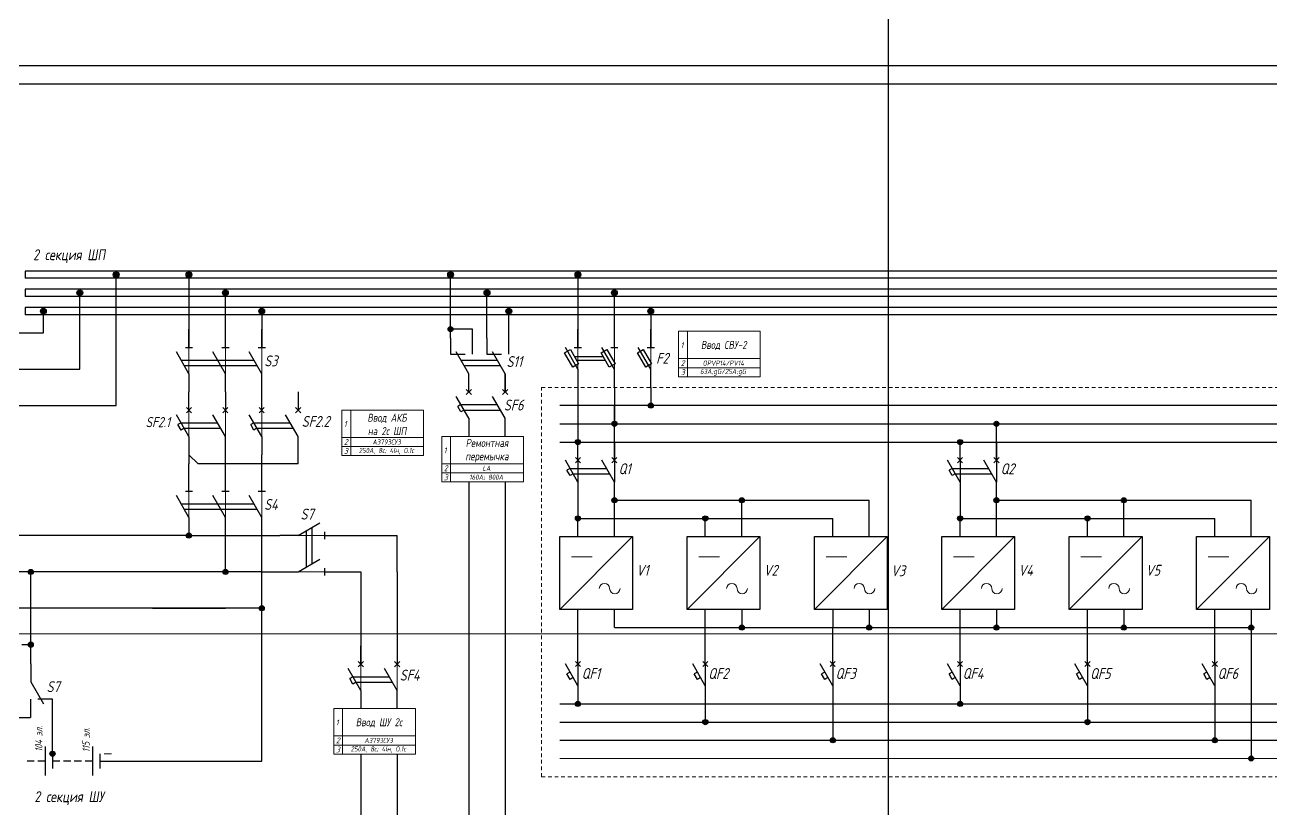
# Model space of a CAD drawing. Header units: millimetres. Extents: x 9 to 5215, y -207 to 4633.
# Drawn here: x 4740.2 to 4997, y 4176.9 to 4338.6 of the extents above; entities that cross this region are included whole.
import ezdxf
from ezdxf.enums import TextEntityAlignment as Align

# ---------------------------------------------------------------- set-up
doc = ezdxf.new("R2010")
doc.units = ezdxf.units.MM
doc.linetypes.add('JIS_02_0.7', pattern=[1.35, 0.75, -0.6])
doc.layers.add('Разрывы', color=10, linetype='Continuous')
doc.layers.add('Рамка', color=1, linetype='Continuous', plot=False)
doc.styles.add('eskdw', font='GOST_ANT.TTF', dxfattribs={"oblique": 10})
doc.styles.get("Standard").update_dxf_attribs({"font": 'GOST_ANT.TTF', "oblique": 10, "height": 2.5})
doc.styles.add('Гост', font='GOST_ANT.TTF', dxfattribs={"oblique": 10, "height": 1.4})

msp = doc.modelspace()

# ---------------------------------------------------------------- hatches: boundary and pattern name
for points in [[(4759.6, 4287.07, 1), (4758.4, 4287.07, 1)], [(4774.6, 4287.07, 1), (4773.4, 4287.07, 1)], [(4828.52, 4287.07, 1), (4827.32, 4287.07, 1)], [(4854.77, 4287.07, 1), (4853.57, 4287.07, 1)], [(4752.1, 4283.32, 1), (4750.9, 4283.32, 1)], [(4782.1, 4283.32, 1), (4780.9, 4283.32, 1)], [(4836.02, 4283.32, 1), (4834.82, 4283.32, 1)], [(4862.27, 4283.32, 1), (4861.07, 4283.32, 1)], [(4744.6, 4279.57, 1), (4743.4, 4279.57, 1)], [(4789.6, 4279.57, 1), (4788.4, 4279.57, 1)], [(4840.52, 4279.57, 1), (4839.32, 4279.57, 1)], [(4869.77, 4279.57, 1), (4868.57, 4279.57, 1)], [(4828.44, 4275.84, 1), (4827.39, 4275.84, 1)], [(4828.44, 4275.84, 1), (4827.39, 4275.84, 1)], [(4828.44, 4275.84, 1), (4827.39, 4275.84, 1)], [(4869.69, 4260.08, 1), (4868.64, 4260.08, 1)], [(4869.69, 4260.08, 1), (4868.64, 4260.08, 1)], [(4869.69, 4260.08, 1), (4868.64, 4260.08, 1)], [(4862.19, 4256.33, 1), (4861.14, 4256.33, 1)], [(4862.19, 4256.33, 1), (4861.14, 4256.33, 1)], [(4862.19, 4256.33, 1), (4861.14, 4256.33, 1)], [(4940.94, 4256.32, 1), (4939.89, 4256.32, 1)], [(4940.94, 4256.32, 1), (4939.89, 4256.32, 1)], [(4940.94, 4256.32, 1), (4939.89, 4256.32, 1)], [(4854.69, 4252.57, 1), (4853.64, 4252.57, 1)], [(4854.69, 4252.57, 1), (4853.64, 4252.57, 1)], [(4854.69, 4252.57, 1), (4853.64, 4252.57, 1)], [(4933.44, 4252.57, 1), (4932.39, 4252.57, 1)], [(4933.44, 4252.57, 1), (4932.39, 4252.57, 1)], [(4933.44, 4252.57, 1), (4932.39, 4252.57, 1)], [(4862.19, 4240.57, 1), (4861.14, 4240.57, 1)], [(4862.19, 4240.57, 1), (4861.14, 4240.57, 1)], [(4862.19, 4240.57, 1), (4861.14, 4240.57, 1)], [(4888.44, 4240.57, 1), (4887.39, 4240.57, 1)], [(4888.44, 4240.57, 1), (4887.39, 4240.57, 1)], [(4888.44, 4240.57, 1), (4887.39, 4240.57, 1)], [(4940.94, 4240.57, 1), (4939.89, 4240.57, 1)], [(4940.94, 4240.57, 1), (4939.89, 4240.57, 1)], [(4940.94, 4240.57, 1), (4939.89, 4240.57, 1)], [(4967.19, 4240.57, 1), (4966.14, 4240.57, 1)], [(4967.19, 4240.57, 1), (4966.14, 4240.57, 1)], [(4967.19, 4240.57, 1), (4966.14, 4240.57, 1)], [(4854.69, 4236.82, 1), (4853.64, 4236.82, 1)], [(4854.69, 4236.82, 1), (4853.64, 4236.82, 1)], [(4854.69, 4236.82, 1), (4853.64, 4236.82, 1)], [(4880.94, 4236.82, 1), (4879.89, 4236.82, 1)], [(4880.94, 4236.82, 1), (4879.89, 4236.82, 1)], [(4880.94, 4236.82, 1), (4879.89, 4236.82, 1)], [(4933.44, 4236.82, 1), (4932.39, 4236.82, 1)], [(4933.44, 4236.82, 1), (4932.39, 4236.82, 1)], [(4933.44, 4236.82, 1), (4932.39, 4236.82, 1)], [(4959.69, 4236.82, 1), (4958.64, 4236.82, 1)], [(4959.69, 4236.82, 1), (4958.64, 4236.82, 1)], [(4959.69, 4236.82, 1), (4958.64, 4236.82, 1)], [(4774.52, 4233.29, 1), (4773.47, 4233.29, 1)], [(4774.52, 4233.29, 1), (4773.47, 4233.29, 1)], [(4774.52, 4233.29, 1), (4773.47, 4233.29, 1)], [(4741.92, 4225.79, 1), (4740.87, 4225.79, 1)], [(4741.92, 4225.79, 1), (4740.87, 4225.79, 1)], [(4741.92, 4225.79, 1), (4740.87, 4225.79, 1)], [(4782.02, 4225.79, 1), (4780.97, 4225.79, 1)], [(4782.02, 4225.79, 1), (4780.97, 4225.79, 1)], [(4782.02, 4225.79, 1), (4780.97, 4225.79, 1)], [(4789.52, 4218.29, 1), (4788.47, 4218.29, 1)], [(4789.52, 4218.29, 1), (4788.47, 4218.29, 1)], [(4789.52, 4218.29, 1), (4788.47, 4218.29, 1)], [(4888.44, 4214.32, 1), (4887.39, 4214.32, 1)], [(4888.44, 4214.32, 1), (4887.39, 4214.32, 1)], [(4888.44, 4214.32, 1), (4887.39, 4214.32, 1)], [(4914.69, 4214.32, 1), (4913.64, 4214.32, 1)], [(4914.69, 4214.32, 1), (4913.64, 4214.32, 1)], [(4914.69, 4214.32, 1), (4913.64, 4214.32, 1)], [(4940.94, 4214.32, 1), (4939.89, 4214.32, 1)], [(4940.94, 4214.32, 1), (4939.89, 4214.32, 1)], [(4940.94, 4214.32, 1), (4939.89, 4214.32, 1)], [(4967.19, 4214.32, 1), (4966.14, 4214.32, 1)], [(4967.19, 4214.32, 1), (4966.14, 4214.32, 1)], [(4967.19, 4214.32, 1), (4966.14, 4214.32, 1)], [(4993.44, 4214.32, 1), (4992.39, 4214.32, 1)], [(4993.44, 4214.32, 1), (4992.39, 4214.32, 1)], [(4993.44, 4214.32, 1), (4992.39, 4214.32, 1)], [(4741.92, 4210.79, 1), (4740.87, 4210.79, 1)], [(4741.92, 4210.79, 1), (4740.87, 4210.79, 1)], [(4741.92, 4210.79, 1), (4740.87, 4210.79, 1)], [(4854.69, 4198.57, 1), (4853.64, 4198.57, 1)], [(4854.69, 4198.57, 1), (4853.64, 4198.57, 1)], [(4854.69, 4198.57, 1), (4853.64, 4198.57, 1)], [(4933.44, 4198.57, 1), (4932.39, 4198.57, 1)], [(4933.44, 4198.57, 1), (4932.39, 4198.57, 1)], [(4933.44, 4198.57, 1), (4932.39, 4198.57, 1)], [(4880.94, 4194.82, 1), (4879.89, 4194.82, 1)], [(4880.94, 4194.82, 1), (4879.89, 4194.82, 1)], [(4880.94, 4194.82, 1), (4879.89, 4194.82, 1)], [(4959.69, 4194.82, 1), (4958.64, 4194.82, 1)], [(4959.69, 4194.82, 1), (4958.64, 4194.82, 1)], [(4959.69, 4194.82, 1), (4958.64, 4194.82, 1)], [(4907.19, 4191.07, 1), (4906.14, 4191.07, 1)], [(4907.19, 4191.07, 1), (4906.14, 4191.07, 1)], [(4907.19, 4191.07, 1), (4906.14, 4191.07, 1)], [(4985.94, 4191.07, 1), (4984.89, 4191.07, 1)], [(4985.94, 4191.07, 1), (4984.89, 4191.07, 1)], [(4985.94, 4191.07, 1), (4984.89, 4191.07, 1)], [(4746.4, 4188.29, 1), (4745.35, 4188.29, 1)], [(4746.4, 4188.29, 1), (4745.35, 4188.29, 1)], [(4746.4, 4188.29, 1), (4745.35, 4188.29, 1)], [(4993.44, 4187.32, 1), (4992.39, 4187.32, 1)], [(4993.44, 4187.32, 1), (4992.39, 4187.32, 1)], [(4993.44, 4187.32, 1), (4992.39, 4187.32, 1)]]:
    msp.add_hatch(color=256).paths.add_polyline_path(points)

# ---------------------------------------------------------------- linework, layer by layer
for p, q in [((4240.68, 4330.17), (5215.18, 4330.17)), ((4255.68, 4326.42), (5211.43, 4326.42)), ((4740.25, 4287.82), (4740.25, 4286.32)), ((5201, 4287.82), (4740.25, 4287.82)), ((4759, 4260.07), (4759, 4287.07)), ((4774, 4287.07), (4774, 4272.07)), ((4827.92, 4273.96), (4827.92, 4287.07)), ((4854.17, 4287.07), (4854.17, 4272.07)), ((5201, 4286.32), (4740.25, 4286.32)), ((4740.25, 4284.07), (4740.25, 4282.57)), ((5201, 4284.07), (4740.25, 4284.07)), ((5201, 4282.57), (4740.25, 4282.57)), ((4751.5, 4267.57), (4751.5, 4283.32)), ((4781.5, 4275.82), (4781.5, 4283.32)), ((4835.42, 4273.96), (4835.42, 4283.32)), ((4861.67, 4275.82), (4861.67, 4283.32)), ((4740.25, 4280.32), (4740.25, 4278.82)), ((5201, 4280.32), (4740.25, 4280.32)), ((5201, 4278.82), (4740.25, 4278.82)), ((4744, 4275.07), (4744, 4279.57)), ((4789, 4279.57), (4789, 4272.07)), ((4839.92, 4273.96), (4839.92, 4279.57)), ((4869.17, 4279.57), (4869.17, 4272.07)), ((4735.84, 4275.07), (4744, 4275.07)), ((4774, 4272.07), (4774, 4275.82)), ((4781.5, 4272.07), (4781.5, 4275.82)), ((4781.5, 4272.07), (4781.5, 4275.82)), ((4789, 4272.07), (4789, 4275.82)), ((4789, 4272.07), (4789, 4275.82)), ((4832.42, 4275.84), (4827.92, 4275.84)), ((4827.92, 4273.96), (4827.92, 4270.69)), ((4832.42, 4273.96), (4832.42, 4275.84)), ((4832.42, 4270.69), (4832.42, 4273.96)), ((4835.42, 4273.96), (4835.42, 4270.69)), ((4839.92, 4270.69), (4839.92, 4273.96)), ((4854.17, 4272.07), (4854.17, 4275.82)), ((4861.67, 4272.07), (4861.67, 4275.82)), ((4861.67, 4272.07), (4861.67, 4275.82)), ((4869.17, 4272.07), (4869.17, 4275.82)), ((4869.17, 4272.07), (4869.17, 4275.82)), ((4774, 4266.64), (4771.4, 4271.14)), ((4773.25, 4272.07), (4774.75, 4272.07)), ((4781.5, 4266.64), (4778.9, 4271.14)), ((4780.75, 4272.07), (4782.25, 4272.07)), ((4789, 4266.64), (4786.4, 4271.14)), ((4788.25, 4272.07), (4789.75, 4272.07)), ((4831.67, 4266.64), (4829.07, 4271.14)), ((4839.17, 4266.64), (4836.57, 4271.14)), ((4851.42, 4270.95), (4852.6, 4271.64)), ((4854.17, 4267.57), (4851.57, 4272.07)), ((4852.6, 4271.64), (4854.31, 4268.68)), ((4853.42, 4272.07), (4854.92, 4272.07)), ((4858.92, 4270.95), (4860.1, 4271.64)), ((4861.67, 4267.57), (4859.07, 4272.07)), ((4860.1, 4271.64), (4861.81, 4268.68)), ((4860.92, 4272.07), (4862.42, 4272.07)), ((4866.42, 4270.95), (4867.6, 4271.64)), ((4869.17, 4267.57), (4866.57, 4272.07)), ((4867.6, 4271.64), (4869.31, 4268.68)), ((4868.42, 4272.07), (4869.92, 4272.07)), ((4772.37, 4269.45), (4787.37, 4269.45)), ((4779.55, 4270.02), (4779.55, 4270.02)), ((4827.92, 4270.69), (4830.92, 4270.69)), ((4830.04, 4269.45), (4837.54, 4269.45)), ((4835.42, 4270.69), (4838.42, 4270.69)), ((4853.13, 4268), (4851.42, 4270.95)), ((4854.31, 4268.68), (4853.13, 4268)), ((4853.44, 4270.19), (4859.36, 4270.19)), ((4853.87, 4269.44), (4859.79, 4269.44)), ((4860.63, 4268), (4858.92, 4270.95)), ((4859.72, 4270.94), (4859.72, 4270.94)), ((4861.81, 4268.68), (4860.63, 4268)), ((4868.13, 4268), (4866.42, 4270.95)), ((4869.31, 4268.68), (4868.13, 4268)), ((4735.84, 4267.57), (4751.5, 4267.57)), ((4773.02, 4268.33), (4788.02, 4268.33)), ((4774, 4266.64), (4774, 4262.89)), ((4781.5, 4262.89), (4781.5, 4266.64)), ((4789, 4262.89), (4789, 4266.64)), ((4830.69, 4268.33), (4838.19, 4268.33)), ((4831.67, 4262.89), (4831.67, 4266.64)), ((4831.67, 4262.89), (4831.67, 4266.64)), ((4839.17, 4266.64), (4839.17, 4262.89)), ((4839.17, 4262.89), (4839.17, 4266.64)), ((4854.17, 4267.57), (4854.17, 4263.82)), ((4861.67, 4263.82), (4861.67, 4267.57)), ((4869.17, 4263.82), (4869.17, 4267.57)), ((4831.14, 4262.36), (4832.2, 4263.42)), ((4832.2, 4262.36), (4831.14, 4263.42)), ((4838.64, 4262.36), (4839.7, 4263.42)), ((4839.7, 4262.36), (4838.64, 4263.42)), ((4854.17, 4263.82), (4854.17, 4252.57)), ((4861.67, 4263.82), (4861.67, 4256.32)), ((4869.17, 4263.82), (4869.17, 4260.07)), ((4774, 4259.14), (4774, 4262.89)), ((4781.5, 4262.89), (4781.5, 4259.14)), ((4789, 4259.14), (4789, 4262.89)), ((4796.5, 4262.89), (4796.5, 4259.14)), ((4831.67, 4257.46), (4829.07, 4261.96)), ((4839.17, 4257.46), (4836.57, 4261.96)), ((4837.22, 4260.84), (4837.22, 4260.84)), ((4735.84, 4260.07), (4759, 4260.07)), ((4774, 4253.71), (4771.4, 4258.21)), ((4773.47, 4258.61), (4774.53, 4259.67)), ((4774.53, 4258.61), (4773.47, 4259.67)), ((4781.5, 4253.71), (4778.9, 4258.21)), ((4780.97, 4258.61), (4782.03, 4259.67)), ((4782.03, 4258.61), (4780.97, 4259.67)), ((4789, 4253.71), (4786.4, 4258.21)), ((4788.47, 4258.61), (4789.53, 4259.67)), ((4789.53, 4258.61), (4788.47, 4259.67)), ((4796.5, 4253.71), (4793.9, 4258.21)), ((4795.97, 4258.61), (4797.03, 4259.67)), ((4797.03, 4258.61), (4795.97, 4259.67)), ((4830.04, 4260.28), (4829.39, 4259.9)), ((4830.04, 4258.78), (4829.39, 4259.9)), ((4830.04, 4260.28), (4837.54, 4260.28)), ((4830.69, 4259.15), (4830.04, 4258.78)), ((4830.69, 4259.15), (4838.19, 4259.15)), ((5105.42, 4260.07), (4850.42, 4260.07)), ((4861.67, 4252.57), (4861.67, 4260.07)), ((4772.37, 4256.53), (4771.72, 4256.15)), ((4772.37, 4255.03), (4771.72, 4256.15)), ((4772.37, 4256.53), (4779.87, 4256.53)), ((4779.55, 4257.09), (4779.55, 4257.09)), ((4787.37, 4256.53), (4786.72, 4256.15)), ((4787.37, 4255.03), (4786.72, 4256.15)), ((4787.37, 4256.53), (4794.87, 4256.53)), ((4794.55, 4257.09), (4794.55, 4257.09)), ((4831.67, 4257.46), (4831.67, 4253.71)), ((4839.17, 4253.71), (4839.17, 4257.46)), ((4850.42, 4256.32), (5097.92, 4256.32)), ((4940.42, 4252.57), (4940.42, 4256.32)), ((4773.02, 4255.4), (4772.37, 4255.03)), ((4773.02, 4255.4), (4780.52, 4255.4)), ((4774, 4253.71), (4774, 4248.09)), ((4781.5, 4249.96), (4781.5, 4253.71)), ((4788.02, 4255.4), (4787.37, 4255.03)), ((4788.02, 4255.4), (4795.52, 4255.4)), ((4789, 4253.71), (4789, 4249.96)), ((4796.5, 4248.09), (4796.5, 4253.71)), ((4850.42, 4252.57), (5007.92, 4252.57)), ((4854.17, 4248.82), (4854.17, 4252.57)), ((4854.17, 4248.82), (4854.17, 4252.57)), ((4861.67, 4252.57), (4861.67, 4248.82)), ((4861.67, 4248.82), (4861.67, 4252.57)), ((4932.92, 4248.82), (4932.92, 4252.57)), ((4932.92, 4248.82), (4932.92, 4252.57)), ((4940.42, 4252.57), (4940.42, 4248.82)), ((4940.42, 4248.82), (4940.42, 4252.57)), ((4775.87, 4248.09), (4774, 4249.96)), ((4774, 4246.21), (4774, 4248.09)), ((4796.5, 4248.09), (4775.87, 4248.09)), ((4781.5, 4246.21), (4781.5, 4249.96)), ((4789, 4246.21), (4789, 4249.96)), ((4854.17, 4244.32), (4851.57, 4248.82)), ((4853.64, 4248.29), (4854.7, 4249.35)), ((4854.7, 4248.29), (4853.64, 4249.35)), ((4861.67, 4244.32), (4859.07, 4248.82)), ((4861.14, 4248.29), (4862.2, 4249.35)), ((4862.2, 4248.29), (4861.14, 4249.35)), ((4932.92, 4244.32), (4930.32, 4248.82)), ((4932.39, 4248.29), (4933.45, 4249.35)), ((4933.45, 4248.29), (4932.39, 4249.35)), ((4940.42, 4244.32), (4937.82, 4248.82)), ((4939.89, 4248.29), (4940.95, 4249.35)), ((4940.95, 4248.29), (4939.89, 4249.35)), ((4774, 4242.46), (4774, 4246.21)), ((4781.5, 4242.46), (4781.5, 4246.21)), ((4781.5, 4242.46), (4781.5, 4246.21)), ((4789, 4242.46), (4789, 4246.21)), ((4789, 4242.46), (4789, 4246.21)), ((4852.54, 4247.14), (4851.89, 4246.76)), ((4852.54, 4245.64), (4851.89, 4246.76)), ((4852.54, 4247.14), (4860.04, 4247.14)), ((4853.19, 4246.01), (4852.54, 4245.64)), ((4853.19, 4246.01), (4860.69, 4246.01)), ((4859.72, 4247.7), (4859.72, 4247.7)), ((4931.29, 4247.14), (4930.64, 4246.76)), ((4931.29, 4245.64), (4930.64, 4246.76)), ((4931.29, 4247.14), (4938.79, 4247.14)), ((4931.94, 4246.01), (4931.29, 4245.64)), ((4931.94, 4246.01), (4939.44, 4246.01)), ((4938.47, 4247.7), (4938.47, 4247.7)), ((4831.67, 4244.34), (4831.67, 4175.32)), ((4839.17, 4244.34), (4839.17, 4171.57)), ((4854.17, 4244.32), (4854.17, 4240.57)), ((4861.67, 4240.57), (4861.67, 4244.32)), ((4932.92, 4244.32), (4932.92, 4240.57)), ((4940.42, 4240.57), (4940.42, 4244.32)), ((4774, 4237.04), (4771.4, 4241.54)), ((4773.25, 4242.46), (4774.75, 4242.46)), ((4781.5, 4237.04), (4778.9, 4241.54)), ((4779.55, 4240.41), (4779.55, 4240.41)), ((4780.75, 4242.46), (4782.25, 4242.46)), ((4789, 4237.04), (4786.4, 4241.54)), ((4788.25, 4242.46), (4789.75, 4242.46)), ((4854.17, 4240.57), (4854.17, 4236.82)), ((4861.67, 4233.07), (4861.67, 4240.57)), ((4861.67, 4240.57), (4914.17, 4240.57)), ((4887.92, 4233.07), (4887.92, 4240.57)), ((4914.17, 4233.07), (4914.17, 4240.57)), ((4932.92, 4240.57), (4932.92, 4236.82)), ((4940.42, 4233.07), (4940.42, 4240.57)), ((4940.42, 4240.57), (4992.92, 4240.57)), ((4966.67, 4233.07), (4966.67, 4240.57)), ((4992.92, 4233.07), (4992.92, 4240.57)), ((4772.37, 4239.85), (4787.37, 4239.85)), ((4773.02, 4238.73), (4788.02, 4238.73)), ((4774, 4237.04), (4774, 4233.29)), ((4781.5, 4233.29), (4781.5, 4237.04)), ((4789, 4233.29), (4789, 4237.04)), ((4796.5, 4233.29), (4801, 4235.89)), ((4854.17, 4233.07), (4854.17, 4236.82)), ((4854.17, 4236.82), (4906.67, 4236.82)), ((4880.42, 4233.07), (4880.42, 4236.82)), ((4906.67, 4233.07), (4906.67, 4236.82)), ((4932.92, 4233.07), (4932.92, 4236.82)), ((4932.92, 4236.82), (4985.42, 4236.82)), ((4959.17, 4233.07), (4959.17, 4236.82)), ((4985.42, 4233.07), (4985.42, 4236.82)), ((4774, 4233.29), (4669.75, 4233.29)), ((4774, 4233.29), (4792.75, 4233.29)), ((4781.5, 4225.79), (4781.5, 4233.29)), ((4789, 4186.79), (4789, 4233.29)), ((4796.5, 4233.29), (4792.75, 4233.29)), ((4798.18, 4234.26), (4798.18, 4226.76)), ((4799.31, 4234.91), (4799.31, 4227.41)), ((4801.92, 4234.04), (4801.92, 4232.54)), ((4801.92, 4233.29), (4805.67, 4233.29)), ((4805.67, 4233.29), (4809.42, 4233.29)), ((4809.42, 4233.29), (4816.92, 4233.29)), ((4816.92, 4225.79), (4816.92, 4233.29)), ((4850.42, 4218.07), (4865.42, 4233.07)), ((4865.42, 4233.07), (4865.42, 4218.07)), ((4876.67, 4218.07), (4891.67, 4233.07)), ((4891.67, 4233.07), (4891.67, 4218.07)), ((4902.92, 4218.07), (4917.92, 4233.07)), ((4917.92, 4233.07), (4917.92, 4218.07)), ((4929.17, 4218.07), (4944.17, 4233.07)), ((4944.17, 4233.07), (4944.17, 4218.07)), ((4955.42, 4218.07), (4970.42, 4233.07)), ((4970.42, 4233.07), (4970.42, 4218.07)), ((4981.67, 4218.07), (4996.67, 4233.07)), ((4996.67, 4233.07), (4996.67, 4218.07)), ((4796.5, 4225.79), (4801, 4228.39)), ((4799.87, 4227.74), (4799.87, 4227.74)), ((4781.5, 4225.79), (4677.25, 4225.79)), ((4741.39, 4210.79), (4741.39, 4225.79)), ((4789, 4225.79), (4781.5, 4225.79)), ((4789, 4225.79), (4792.75, 4225.79)), ((4792.75, 4225.79), (4796.5, 4225.79)), ((4801.92, 4226.54), (4801.92, 4225.04)), ((4801.92, 4225.79), (4805.67, 4225.79)), ((4801.92, 4225.79), (4809.42, 4225.79)), ((4809.42, 4225.79), (4809.42, 4206.78)), ((4816.92, 4225.79), (4816.92, 4206.78)), ((4789, 4218.29), (4684.75, 4218.29)), ((4766.5, 4218.29), (4781.5, 4218.29)), ((4854.17, 4214.32), (4854.17, 4218.07)), ((4861.67, 4214.32), (4861.67, 4218.07)), ((4880.42, 4214.32), (4880.42, 4218.07)), ((4887.92, 4218.07), (4887.92, 4214.32)), ((4906.67, 4218.07), (4906.67, 4214.32)), ((4914.17, 4218.07), (4914.17, 4214.32)), ((4932.92, 4214.32), (4932.92, 4218.07)), ((4940.42, 4218.07), (4940.42, 4214.32)), ((4959.17, 4214.32), (4959.17, 4218.07)), ((4966.67, 4218.07), (4966.67, 4214.32)), ((4985.42, 4214.32), (4985.42, 4218.07)), ((4992.92, 4218.07), (4992.92, 4214.32)), ((4854.17, 4210.57), (4854.17, 4214.32)), ((4861.67, 4214.32), (4992.92, 4214.32)), ((4880.42, 4210.57), (4880.42, 4214.32)), ((4906.67, 4210.57), (4906.67, 4214.32)), ((4932.92, 4210.57), (4932.92, 4214.32)), ((4959.17, 4210.57), (4959.17, 4214.32)), ((4985.42, 4210.57), (4985.42, 4214.32)), ((4992.92, 4214.32), (4992.92, 4187.32)), ((4739.52, 4210.79), (4741.39, 4210.79)), ((4741.39, 4206.86), (4741.39, 4210.79)), ((4809.42, 4206.78), (4809.42, 4210.53)), ((4816.92, 4210.53), (4816.92, 4206.78)), ((4854.17, 4206.82), (4854.17, 4210.57)), ((4854.17, 4206.82), (4854.17, 4210.57)), ((4880.42, 4206.82), (4880.42, 4210.57)), ((4880.42, 4206.82), (4880.42, 4210.57)), ((4906.67, 4206.82), (4906.67, 4210.57)), ((4906.67, 4206.82), (4906.67, 4210.57)), ((4932.92, 4206.82), (4932.92, 4210.57)), ((4932.92, 4206.82), (4932.92, 4210.57)), ((4959.17, 4206.82), (4959.17, 4210.57)), ((4959.17, 4206.82), (4959.17, 4210.57)), ((4985.42, 4206.82), (4985.42, 4210.57)), ((4985.42, 4206.82), (4985.42, 4210.57)), ((4741.39, 4206.86), (4741.39, 4203.11)), ((4808.89, 4206.25), (4809.95, 4207.31)), ((4809.95, 4206.25), (4808.89, 4207.31)), ((4816.39, 4206.25), (4817.45, 4207.31)), ((4817.45, 4206.25), (4816.39, 4207.31)), ((4853.64, 4206.29), (4854.7, 4207.35)), ((4854.7, 4206.29), (4853.64, 4207.35)), ((4879.89, 4206.29), (4880.95, 4207.35)), ((4880.95, 4206.29), (4879.89, 4207.35)), ((4906.14, 4206.29), (4907.2, 4207.35)), ((4907.2, 4206.29), (4906.14, 4207.35)), ((4932.39, 4206.29), (4933.45, 4207.35)), ((4933.45, 4206.29), (4932.39, 4207.35)), ((4958.64, 4206.29), (4959.7, 4207.35)), ((4959.7, 4206.29), (4958.64, 4207.35)), ((4984.89, 4206.29), (4985.95, 4207.35)), ((4985.95, 4206.29), (4984.89, 4207.35)), ((4809.42, 4201.35), (4806.82, 4205.85)), ((4816.92, 4201.35), (4814.32, 4205.85)), ((4814.97, 4204.73), (4814.97, 4204.73)), ((4854.17, 4202.32), (4851.57, 4206.82)), ((4852.54, 4205.14), (4851.89, 4204.76)), ((4852.54, 4203.64), (4851.89, 4204.76)), ((4880.42, 4202.32), (4877.82, 4206.82)), ((4878.79, 4205.14), (4878.14, 4204.76)), ((4878.79, 4203.64), (4878.14, 4204.76)), ((4906.67, 4202.32), (4904.07, 4206.82)), ((4905.04, 4205.14), (4904.39, 4204.76)), ((4905.04, 4203.64), (4904.39, 4204.76)), ((4932.92, 4202.32), (4930.32, 4206.82)), ((4931.29, 4205.14), (4930.64, 4204.76)), ((4931.29, 4203.64), (4930.64, 4204.76)), ((4959.17, 4202.32), (4956.57, 4206.82)), ((4957.54, 4205.14), (4956.89, 4204.76)), ((4957.54, 4203.64), (4956.89, 4204.76)), ((4985.42, 4202.32), (4982.82, 4206.82)), ((4983.79, 4205.14), (4983.14, 4204.76)), ((4983.79, 4203.64), (4983.14, 4204.76)), ((4741.39, 4203.11), (4743.99, 4198.61)), ((4807.8, 4204.17), (4807.15, 4203.79)), ((4807.8, 4202.67), (4807.15, 4203.79)), ((4807.8, 4204.17), (4815.3, 4204.17)), ((4808.45, 4203.04), (4807.8, 4202.67)), ((4808.45, 4203.04), (4815.95, 4203.04)), ((4853.19, 4204.01), (4852.54, 4203.64)), ((4854.17, 4202.32), (4854.17, 4198.57)), ((4879.44, 4204.01), (4878.79, 4203.64)), ((4880.42, 4202.32), (4880.42, 4198.57)), ((4905.69, 4204.01), (4905.04, 4203.64)), ((4906.67, 4202.32), (4906.67, 4198.57)), ((4931.94, 4204.01), (4931.29, 4203.64)), ((4932.92, 4202.32), (4932.92, 4198.57)), ((4958.19, 4204.01), (4957.54, 4203.64)), ((4959.17, 4202.32), (4959.17, 4198.57)), ((4984.44, 4204.01), (4983.79, 4203.64)), ((4985.42, 4202.32), (4985.42, 4198.57)), ((4741.37, 4199.54), (4741.37, 4195.79)), ((4745.87, 4199.54), (4742.87, 4199.54)), ((4745.87, 4195.79), (4745.87, 4199.54)), ((4809.42, 4201.35), (4809.42, 4197.6)), ((4816.92, 4197.6), (4816.92, 4201.35)), ((4850.42, 4198.57), (5124.17, 4198.57)), ((4880.42, 4198.57), (4880.42, 4194.82)), ((4906.67, 4198.57), (4906.67, 4191.07)), ((4959.17, 4198.57), (4959.17, 4194.82)), ((4985.42, 4198.57), (4985.42, 4191.07)), ((4735.39, 4195.79), (4741.37, 4195.79)), ((4745.87, 4188.29), (4745.87, 4195.79)), ((4850.42, 4194.82), (5124.17, 4194.82)), ((4744.37, 4189.79), (4744.37, 4183.79)), ((4754.12, 4189.79), (4754.12, 4183.79)), ((4850.42, 4191.07), (5124.17, 4191.07)), ((4742.12, 4186.79), (4740.62, 4186.79)), ((4744.37, 4186.79), (4742.87, 4186.79)), ((4745.87, 4188.29), (4745.87, 4185.29)), ((4747.37, 4186.79), (4745.87, 4186.79)), ((4749.62, 4186.79), (4748.12, 4186.79)), ((4751.87, 4186.79), (4750.37, 4186.79)), ((4754.12, 4186.79), (4752.62, 4186.79)), ((4755.62, 4188.29), (4755.62, 4185.29)), ((4755.62, 4186.79), (4759.37, 4186.79)), ((4759.37, 4186.79), (4789, 4186.79)), ((4809.42, 4188.23), (4809.42, 4171.57)), ((4816.92, 4188.23), (4816.92, 4175.32))]:
    msp.add_line(p, q)
at = {"lineweight": 9}
for p, q in [((4874.9, 4275.4), (4891.73, 4275.4)), ((4874.9, 4275.4), (4874.9, 4266.02)), ((4876.73, 4275.4), (4876.73, 4266.02)), ((4891.73, 4275.4), (4891.73, 4266.02)), ((4891.73, 4275.4), (4891.73, 4266.02)), ((4874.9, 4269.77), (4891.73, 4269.77)), ((4874.9, 4269.77), (4891.73, 4269.77)), ((4876.73, 4269.77), (4891.73, 4269.77)), ((4876.73, 4269.77), (4891.73, 4269.77)), ((4874.9, 4267.9), (4876.73, 4267.9)), ((4874.9, 4266.02), (4876.73, 4266.02)), ((4876.73, 4267.9), (4891.73, 4267.9)), ((4876.73, 4267.9), (4891.73, 4267.9)), ((4876.73, 4266.02), (4891.73, 4266.02)), ((4876.73, 4266.02), (4891.73, 4266.02)), ((4805.5, 4259.14), (4822.33, 4259.14)), ((4805.5, 4259.14), (4805.5, 4249.77)), ((4807.33, 4259.14), (4807.33, 4249.77)), ((4822.33, 4259.14), (4822.33, 4249.77)), ((4822.33, 4259.14), (4822.33, 4249.77)), ((4805.5, 4253.52), (4822.33, 4253.52)), ((4805.5, 4253.52), (4822.33, 4253.52)), ((4807.33, 4253.52), (4822.33, 4253.52)), ((4807.33, 4253.52), (4822.33, 4253.52)), ((4826.08, 4253.71), (4842.92, 4253.71)), ((4826.08, 4253.71), (4826.08, 4244.34)), ((4827.92, 4253.71), (4827.92, 4244.34)), ((4842.92, 4253.71), (4842.92, 4244.34)), ((4842.92, 4253.71), (4842.92, 4244.34)), ((4805.5, 4251.64), (4807.33, 4251.64)), ((4807.33, 4251.64), (4822.33, 4251.64)), ((4807.33, 4251.64), (4822.33, 4251.64)), ((4805.5, 4249.77), (4807.33, 4249.77)), ((4807.33, 4249.77), (4822.33, 4249.77)), ((4807.33, 4249.77), (4822.33, 4249.77)), ((4826.08, 4248.09), (4842.92, 4248.09)), ((4826.08, 4248.09), (4842.92, 4248.09)), ((4827.92, 4248.09), (4842.92, 4248.09)), ((4827.92, 4248.09), (4842.92, 4248.09)), ((4826.08, 4246.21), (4827.92, 4246.21)), ((4827.92, 4246.21), (4842.92, 4246.21)), ((4827.92, 4246.21), (4842.92, 4246.21)), ((4826.08, 4244.34), (4827.92, 4244.34)), ((4827.92, 4244.34), (4842.92, 4244.34)), ((4827.92, 4244.34), (4842.92, 4244.34)), ((4803.84, 4197.6), (4820.67, 4197.6)), ((4803.84, 4197.6), (4803.84, 4188.23)), ((4805.67, 4197.6), (4805.67, 4188.23)), ((4820.67, 4197.6), (4820.67, 4188.23)), ((4820.67, 4197.6), (4820.67, 4188.23)), ((4803.84, 4191.98), (4820.67, 4191.98)), ((4803.84, 4191.98), (4820.67, 4191.98)), ((4805.67, 4191.98), (4820.67, 4191.98)), ((4805.67, 4191.98), (4820.67, 4191.98)), ((4803.84, 4190.1), (4805.67, 4190.1)), ((4805.67, 4190.1), (4820.67, 4190.1)), ((4805.67, 4190.1), (4820.67, 4190.1)), ((4803.84, 4188.23), (4805.67, 4188.23)), ((4805.67, 4188.23), (4820.67, 4188.23)), ((4805.67, 4188.23), (4820.67, 4188.23))]:
    msp.add_line(p, q, dxfattribs=at)
at = {"linetype": 'JIS_02_0.7', "lineweight": 9}
for p, q in [((4846.67, 4263.82), (5127.92, 4263.82)), ((4846.67, 4183.57), (4846.67, 4263.82)), ((4846.67, 4183.57), (5127.92, 4183.57))]:
    msp.add_line(p, q, dxfattribs=at)
at = {"color": 0}
for p, q in [((4850.42, 4233.07), (4865.42, 4233.07)), ((4850.42, 4218.07), (4850.42, 4233.07)), ((4876.67, 4233.07), (4891.67, 4233.07)), ((4876.67, 4218.07), (4876.67, 4233.07)), ((4902.92, 4233.07), (4917.92, 4233.07)), ((4902.92, 4218.07), (4902.92, 4233.07)), ((4929.17, 4233.07), (4944.17, 4233.07)), ((4929.17, 4218.07), (4929.17, 4233.07)), ((4955.42, 4233.07), (4970.42, 4233.07)), ((4955.42, 4218.07), (4955.42, 4233.07)), ((4981.67, 4233.07), (4996.67, 4233.07)), ((4981.67, 4218.07), (4981.67, 4233.07)), ((4865.42, 4218.07), (4850.42, 4218.07)), ((4891.67, 4218.07), (4876.67, 4218.07)), ((4917.92, 4218.07), (4902.92, 4218.07)), ((4944.17, 4218.07), (4929.17, 4218.07)), ((4970.42, 4218.07), (4955.42, 4218.07)), ((4996.67, 4218.07), (4981.67, 4218.07))]:
    msp.add_line(p, q, dxfattribs=at)
at = {"lineweight": 15}
for p, q in [((4852.83, 4228.89), (4857.09, 4228.89)), ((4879.08, 4228.89), (4883.34, 4228.89)), ((4905.33, 4228.89), (4909.59, 4228.89)), ((4931.58, 4228.89), (4935.84, 4228.89)), ((4957.83, 4228.89), (4962.09, 4228.89)), ((4984.08, 4228.89), (4988.34, 4228.89))]:
    msp.add_line(p, q, dxfattribs=at)
at = {"lineweight": 20}
msp.add_line((4758.02, 4188.29), (4756.52, 4188.29), dxfattribs=at)
at = {"lineweight": 13}
msp.add_line((4850.42, 4187.32), (5124.17, 4187.32), dxfattribs=at)
for centre, radius in [((4759, 4287.07), 0.6), ((4774, 4287.07), 0.6), ((4827.92, 4287.07), 0.6), ((4854.17, 4287.07), 0.6), ((4751.5, 4283.32), 0.6), ((4781.5, 4283.32), 0.6), ((4835.42, 4283.32), 0.6), ((4861.67, 4283.32), 0.6), ((4744, 4279.57), 0.6), ((4789, 4279.57), 0.6), ((4839.92, 4279.57), 0.6), ((4869.17, 4279.57), 0.6), ((4827.92, 4275.84), 0.525), ((4827.92, 4275.84), 0.525), ((4827.92, 4275.84), 0.525), ((4869.17, 4260.08), 0.525), ((4869.17, 4260.08), 0.525), ((4869.17, 4260.08), 0.525), ((4861.67, 4256.33), 0.525), ((4861.67, 4256.33), 0.525), ((4861.67, 4256.33), 0.525), ((4940.42, 4256.32), 0.525), ((4940.42, 4256.32), 0.525), ((4940.42, 4256.32), 0.525), ((4854.17, 4252.57), 0.525), ((4854.17, 4252.57), 0.525), ((4854.17, 4252.57), 0.525), ((4932.92, 4252.57), 0.525), ((4932.92, 4252.57), 0.525), ((4932.92, 4252.57), 0.525), ((4861.67, 4240.57), 0.525), ((4861.67, 4240.57), 0.525), ((4861.67, 4240.57), 0.525), ((4887.92, 4240.57), 0.525), ((4887.92, 4240.57), 0.525), ((4887.92, 4240.57), 0.525), ((4940.42, 4240.57), 0.525), ((4940.42, 4240.57), 0.525), ((4940.42, 4240.57), 0.525), ((4966.67, 4240.57), 0.525), ((4966.67, 4240.57), 0.525), ((4966.67, 4240.57), 0.525), ((4854.17, 4236.82), 0.525), ((4854.17, 4236.82), 0.525), ((4854.17, 4236.82), 0.525), ((4880.42, 4236.82), 0.525), ((4880.42, 4236.82), 0.525), ((4880.42, 4236.82), 0.525), ((4932.92, 4236.82), 0.525), ((4932.92, 4236.82), 0.525), ((4932.92, 4236.82), 0.525), ((4959.17, 4236.82), 0.525), ((4959.17, 4236.82), 0.525), ((4959.17, 4236.82), 0.525), ((4774, 4233.29), 0.525), ((4774, 4233.29), 0.525), ((4774, 4233.29), 0.525), ((4741.39, 4225.79), 0.525), ((4741.39, 4225.79), 0.525), ((4741.39, 4225.79), 0.525), ((4781.5, 4225.79), 0.525), ((4781.5, 4225.79), 0.525), ((4781.5, 4225.79), 0.525), ((4789, 4218.29), 0.525), ((4789, 4218.29), 0.525), ((4789, 4218.29), 0.525), ((4887.92, 4214.32), 0.525), ((4887.92, 4214.32), 0.525), ((4887.92, 4214.32), 0.525), ((4914.17, 4214.32), 0.525), ((4914.17, 4214.32), 0.525), ((4914.17, 4214.32), 0.525), ((4940.42, 4214.32), 0.525), ((4940.42, 4214.32), 0.525), ((4940.42, 4214.32), 0.525), ((4966.67, 4214.32), 0.525), ((4966.67, 4214.32), 0.525), ((4966.67, 4214.32), 0.525), ((4992.92, 4214.32), 0.525), ((4992.92, 4214.32), 0.525), ((4992.92, 4214.32), 0.525), ((4741.39, 4210.79), 0.525), ((4741.39, 4210.79), 0.525), ((4741.39, 4210.79), 0.525), ((4854.17, 4198.57), 0.525), ((4854.17, 4198.57), 0.525), ((4854.17, 4198.57), 0.525), ((4932.92, 4198.57), 0.525), ((4932.92, 4198.57), 0.525), ((4932.92, 4198.57), 0.525), ((4880.42, 4194.82), 0.525), ((4880.42, 4194.82), 0.525), ((4880.42, 4194.82), 0.525), ((4959.17, 4194.82), 0.525), ((4959.17, 4194.82), 0.525), ((4959.17, 4194.82), 0.525), ((4906.67, 4191.07), 0.525), ((4906.67, 4191.07), 0.525), ((4906.67, 4191.07), 0.525), ((4985.42, 4191.07), 0.525), ((4985.42, 4191.07), 0.525), ((4985.42, 4191.07), 0.525), ((4745.87, 4188.29), 0.525), ((4745.87, 4188.29), 0.525), ((4745.87, 4188.29), 0.525), ((4992.92, 4187.32), 0.525), ((4992.92, 4187.32), 0.525), ((4992.92, 4187.32), 0.525)]:
    msp.add_circle(centre, radius)
at = {"lineweight": 15}
for centre, start, end in [((4859.63, 4222.35), 0, 180), ((4861.77, 4222.35), 180, 0), ((4885.88, 4222.35), 0, 180), ((4888.02, 4222.35), 180, 0), ((4912.13, 4222.35), 0, 180), ((4914.27, 4222.35), 180, 0), ((4938.38, 4222.35), 0, 180), ((4940.52, 4222.35), 180, 0), ((4964.63, 4222.35), 0, 180), ((4966.77, 4222.35), 180, 0), ((4990.88, 4222.35), 0, 180), ((4993.02, 4222.35), 180, 0)]:
    msp.add_arc(centre, 1.07, start, end, dxfattribs=at)
at = {"layer": 'Разрывы', "lineweight": 13}
for p, q in [((4774, 4272.07), (4774, 4266.64)), ((4781.5, 4272.07), (4781.5, 4266.64)), ((4789, 4272.07), (4789, 4266.64)), ((4854.17, 4272.07), (4854.17, 4267.57)), ((4861.67, 4272.07), (4861.67, 4267.57)), ((4869.17, 4272.07), (4869.17, 4267.57)), ((4774, 4259.14), (4774, 4253.71)), ((4781.5, 4259.14), (4781.5, 4253.71)), ((4789, 4259.14), (4789, 4253.71)), ((4774, 4242.46), (4774, 4237.04)), ((4781.5, 4242.46), (4781.5, 4237.04)), ((4789, 4242.46), (4789, 4237.04)), ((4796.5, 4233.29), (4801.92, 4233.29)), ((4796.5, 4225.79), (4801.92, 4225.79)), ((4809.42, 4206.78), (4809.42, 4201.35)), ((4816.92, 4206.78), (4816.92, 4201.35))]:
    msp.add_line(p, q, dxfattribs=at)
at = {"layer": 'Разрывы'}
for p, q in [((4854.17, 4248.82), (4854.17, 4244.32)), ((4861.67, 4248.82), (4861.67, 4244.32)), ((4932.92, 4248.82), (4932.92, 4244.32)), ((4940.42, 4248.82), (4940.42, 4244.32)), ((4854.17, 4206.82), (4854.17, 4202.32)), ((4880.42, 4206.82), (4880.42, 4202.32)), ((4906.67, 4206.82), (4906.67, 4202.32)), ((4932.92, 4206.82), (4932.92, 4202.32)), ((4959.17, 4206.82), (4959.17, 4202.32)), ((4985.42, 4206.82), (4985.42, 4202.32))]:
    msp.add_line(p, q, dxfattribs=at)
at = {"layer": 'Рамка'}
for p, q in [((4918.18, 4213.03), (4918.18, 4423.03)), ((4918.18, 4003.03), (4918.18, 4213.03))]:
    msp.add_line(p, q, dxfattribs=at)
at = {"layer": 'Рамка', "lineweight": 9}
for p, q in [((4621.18, 4213.03), (4918.18, 4213.03)), ((4918.18, 4213.03), (5215.18, 4213.03))]:
    msp.add_line(p, q, dxfattribs=at)

# ---------------------------------------------------------------- texts
at = {"lineweight": 9, "style": 'eskdw', "oblique": 15}
for s, p in [('1', (4875.31, 4271.95)), ('2', (4875.34, 4268.24)), ('3', (4875.34, 4266.36)), ('1', (4805.91, 4255.69)), ('2', (4805.94, 4251.98)), ('3', (4805.94, 4250.11)), ('1', (4826.49, 4250.26)), ('2', (4826.52, 4246.56)), ('3', (4826.52, 4244.68)), ('1', (4804.25, 4194.15)), ('2', (4804.28, 4190.45)), ('3', (4804.28, 4188.57))]:
    msp.add_text(s, height=1.2, dxfattribs=at).set_placement(p)
at = {"color": 0, "lineweight": 15, "style": 'eskdw', "oblique": 15}
for s, p in [('S3', (4790.88, 4269.3)), ('S11', (4841.05, 4269.16)), ('F2', (4871.54, 4269.82)), ('S4', (4790.88, 4239.7)), ('S7', (4798.32, 4237.7)), ('QF1', (4856.83, 4204.84)), ('QF2', (4883.08, 4204.84)), ('QF3', (4909.33, 4204.84)), ('QF4', (4935.58, 4204.84)), ('QF5', (4961.83, 4204.84)), ('QF6', (4988.08, 4204.84)), ('S7', (4745.99, 4202.13))]:
    msp.add_text(s, height=2.25, dxfattribs=at).set_placement(p, align=Align.MIDDLE_CENTER)
at = {"style": 'eskdw', "oblique": 15}
for s, height, p in [('SF6', 2.25, (4838.88, 4259.06)), ('SF2.1', 2.1, (4765.04, 4255.63)), ('SF2.2', 2.25, (4797.23, 4255.69)), ('Q1', 2.25, (4862.53, 4245.92)), ('Q2', 2.25, (4941.28, 4245.92)), ('V1', 2.25, (4866.17, 4225)), ('V2', 2.25, (4892.42, 4225)), ('V3', 2.25, (4918.67, 4224.9)), ('V4', 2.25, (4944.92, 4225)), ('V5', 2.25, (4971.17, 4225)), ('SF4', 2.25, (4817.42, 4203.38))]:
    msp.add_text(s, height=height, dxfattribs=at).set_placement(p)
at = {"color": 0, "lineweight": 15, "style": 'eskdw', "oblique": 15}
for s, p in [('104 эл.', (4743.05, 4191.36)), ('115 эл.', (4752.78, 4191.14))]:
    msp.add_text(s, height=1.5, rotation=90, dxfattribs=at).set_placement(p, align=Align.MIDDLE_CENTER)
at = {"lineweight": 9, "attachment_point": 5, "style": 'Гост'}
for s, width, insert, char_height in [('2 секция ШП', 33.2912, (4749.32, 4290.88), 2.25), ('Ввод СВУ-2', 20, (4884.23, 4272.46), 1.65), ('Ввод АКБ \\Pна 2с ШП', 20, (4814.83, 4256.2), 1.65), ('Ремонтная \\Pперемычка', 20, (4835.42, 4250.78), 1.65), ('Ввод ШУ 2с ', 20, (4813.17, 4194.67), 1.65), ('2 секция ШУ', 33.2912, (4749.32, 4179.14), 2.25)]:
    msp.add_mtext_dynamic_manual_height_columns(s, width=width, gutter_width=6, heights=[0], dxfattribs=dict(at, insert=insert, char_height=char_height))
at = {"lineweight": 9, "char_height": 1.05, "width": 15, "attachment_point": 5}
for s, insert in [('\\A1;OPVP14/PV14', (4884.15, 4268.84)), ('63А;gG/25А;gG', (4884.08, 4266.96)), ('\\A1;А3793СУ3', (4814.74, 4252.58)), ('250А, 8с; 4Iн, О.1с', (4814.68, 4250.7)), ('160А; 800А', (4835.26, 4245.28)), ('\\A1;LA', (4835.33, 4247.15)), ('\\A1;А3793СУ3', (4813.08, 4191.04)), ('250А, 8с; 4Iн, О.1с', (4813.02, 4189.17))]:
    msp.add_mtext(s, dxfattribs=dict(at, insert=insert))

doc.saveas('drawing.dxf')
